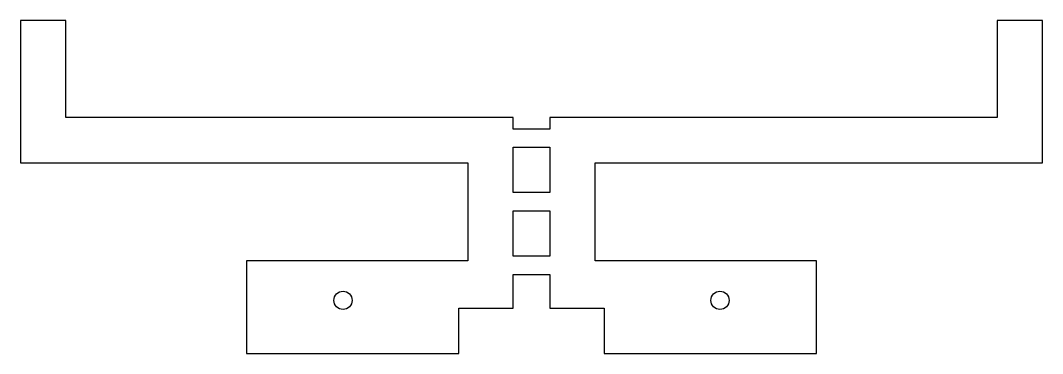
# Model space of a CAD drawing. Header units: millimetres. Extents: x -18.3 to 38, y -2.6 to 15.8.
import ezdxf

# ---------------------------------------------------------------- set-up
doc = ezdxf.new("R2010")
doc.units = ezdxf.units.MM
doc.layers.get('0').update_dxf_attribs({"linetype": 'CONTINUOUS'})

msp = doc.modelspace()

# ---------------------------------------------------------------- linework, layer by layer
for points in [[(8.842, 9.812), (8.842, 10.45), (-15.771, 10.45), (-15.771, 15.791), (-18.271, 15.791), (-18.271, 7.95), (6.342, 7.95), (6.342, 2.55), (-5.842, 2.55), (-5.842, -2.55), (5.842, -2.55), (5.842, -0.05), (8.842, -0.05), (8.842, 1.812), (10.842, 1.812), (10.842, -0.05), (13.842, -0.05), (13.842, -2.55), (25.526, -2.55), (25.526, 2.55), (13.342, 2.55), (13.342, 7.95), (37.955, 7.95), (37.955, 15.791), (35.455, 15.791), (35.455, 10.45), (10.842, 10.45), (10.842, 9.812)], [(8.842, 8.812), (10.842, 8.812), (10.842, 6.312), (8.842, 6.312)], [(8.842, 5.312), (10.842, 5.312), (10.842, 2.812), (8.842, 2.812)]]:
    msp.add_lwpolyline(points, close=True)
for centre in [(-0.526, 0.381), (20.21, 0.381)]:
    msp.add_circle(centre, 0.5)

doc.saveas('drawing.dxf')
